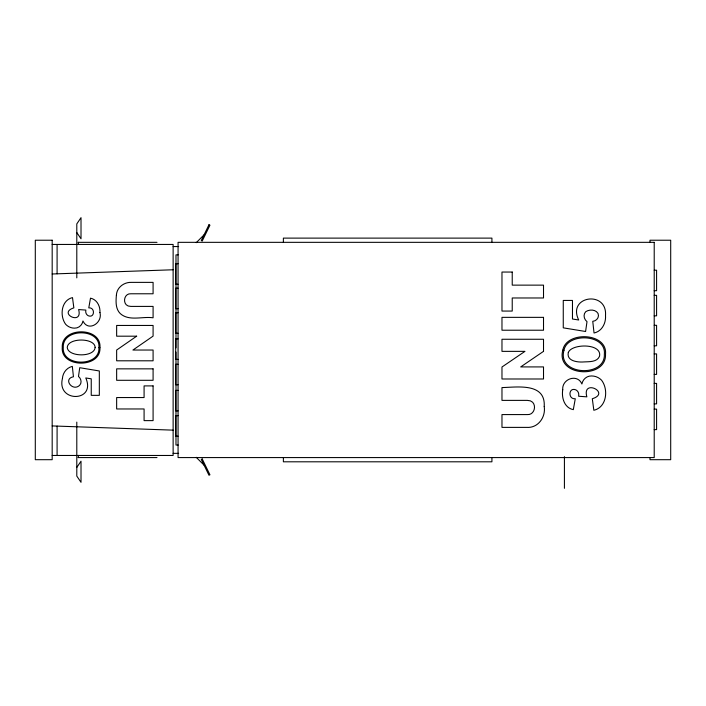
<?xml version="1.0" encoding="UTF-8"?>
<svg xmlns="http://www.w3.org/2000/svg" width="706" height="706" viewBox="0 0 706 706"><rect width="100%" height="100%" fill="white"/><g stroke="black" fill="none" stroke-linecap="round" stroke-linejoin="round"><path stroke-width="1.06" d="M76.795 467.425L81.013 461.203L81.013 482.304L76.795 476.073L76.795 422.109M196.25 242.661L204.493 234.418M52.182 273.99L173.129 269.771M78.101 242.335L157.006 242.335M52.182 244.444L173.129 244.444L173.129 455.467L52.182 455.467M173.129 246.553L178.636 246.553M178.177 254.866L175.979 254.866L175.979 347.846M178.071 263.744L175.697 263.744L175.697 284.236L178.071 284.236M654.215 270.195L656.589 270.195L656.589 290.687L654.215 290.687M178.071 288.198L175.697 288.198L175.697 308.69L178.071 308.69M654.215 295.337L656.589 295.337L656.589 315.829L654.215 315.829M178.071 312.758L175.697 312.758L175.697 333.25L178.071 333.25M654.215 325.307L656.589 325.307L656.589 345.799L654.215 345.799M178.071 338.88L175.697 338.88L175.697 359.372L178.071 359.372M654.215 353.909L656.589 353.909L656.589 374.401L654.215 374.401M178.071 364.27L175.697 364.27L175.697 384.761L178.071 384.761M654.215 383.393L656.589 383.393L656.589 403.885L654.215 403.885M178.071 390.392L175.697 390.392L175.697 410.883L178.071 410.883M654.215 409.127L656.589 409.127L656.589 429.619L654.215 429.619M178.071 415.684L175.697 415.684L175.697 436.176L178.071 436.176M178.177 445.045L175.979 445.045L175.979 352.065M173.129 453.358L178.636 453.358M78.101 457.576L157.006 457.576M52.182 425.93L173.129 430.148M196.25 457.32L204.493 465.563M76.795 232.556L81.013 238.778L81.013 217.677L76.795 223.908L76.795 277.873M649.997 242.432L649.997 240.225L670.7 240.225L670.7 459.694L649.997 459.694L649.997 457.488M564.421 456.641L564.421 488.323M491.923 242.335L491.923 238.116L283.38 238.116L283.38 242.335M491.923 457.576L491.923 461.803L283.38 461.803L283.38 457.576M78.375 242.335L78.375 244.523M78.375 455.396L78.375 457.576M57.089 244.444L57.089 273.813M57.089 426.097L57.089 455.467M99.943 312.555C102.873 322.871 88.268 332.27 82.964 320.983C82.284 325.095 78.666 328.343 74.439 328.149A12.311 12.134 90 0 1 65.755 324.398C59.525 316.217 61.016 300.306 72.497 297.605L73.848 307.869C57.124 313.164 83.229 326.04 78.613 309.555L85.85 310.084L85.726 311.425A4.677 4.607 -90 0 0 88.382 315.803C94.825 318.335 95.31 307.172 88.779 307.869L90.5 298.161C97.031 299.494 100.393 306.333 99.943 312.555M62.428 378.54C56.462 402.817 96.448 402.261 85.779 377.948L91.242 378.831L91.242 395.351L99.325 395.351L99.325 370.968L79.734 367.711L78.49 376.466C81.164 378.557 82.108 382.793 79.584 385.37C72.436 391.989 62.719 378.751 73.442 376.766L72.33 366.379C66.708 367.658 62.746 372.874 62.428 378.54M562.744 389.686C561.394 397.69 564.315 407.874 573.316 409.648L575.275 398.74C567.836 399.552 568.409 386.932 575.734 389.818A5.26 5.26 0 0 1 578.761 394.742L578.62 396.242L586.862 396.843C581.647 378.275 611.334 392.827 592.308 398.74L593.834 410.274C606.833 407.344 608.678 389.359 601.53 380.172A13.829 13.829 0 0 0 591.628 375.954C586.854 375.733 582.697 379.343 581.903 384.002C577.429 373.324 561.764 378.937 562.744 389.686M605.51 315.511C606.11 323.101 601.944 331.352 594.037 333.003L592.758 321.327C596.579 321.071 599.659 317.126 598.026 313.429C595.608 309.316 589.413 309.272 585.759 311.664C582.882 314.541 583.968 319.333 587.004 321.662L585.592 331.493L563.264 327.84L563.264 300.438L572.469 300.438L572.469 318.997L578.708 319.995C566.794 295.911 607.407 290.034 605.51 315.511M116.402 295.117C115.837 301.365 115.422 308.796 120.258 313.579C129.163 321.565 142.533 316.173 153.087 317.806L153.087 306.404L130.857 306.404L128.174 305.989L126.18 304.727C122.65 300.853 125.103 293.281 130.857 293.775L153.087 293.775L153.087 282.374L131.378 282.374C124.027 282.047 116.764 287.501 116.402 295.117M544.22 406.444C545.914 417.131 538.113 428.224 526.72 427.386L501.975 427.386L501.975 414.581L527.311 414.581C533.798 415.172 536.692 406.647 532.642 402.261L530.374 400.849L527.311 400.381L501.975 400.381L501.975 387.576C517.145 387.241 545.703 382.449 544.22 406.444M98.928 347.714C100.067 367.076 61.66 366.873 63.275 347.44C62.181 327.972 100.64 327.84 98.928 347.714M99.943 347.714C101.17 368.4 60.557 368.205 62.26 347.44C61.087 326.64 101.735 326.525 99.943 347.714M562.814 350.15C555.498 376.916 606.648 379.404 605.51 354.28C607.742 332.411 566.238 330.84 562.814 350.15M563.953 350.326C556.928 375.513 605.466 377.763 604.354 354.271C606.507 333.797 567.227 332.42 563.953 350.326M95.116 347.361C94.551 357.518 67.917 357.139 67.255 347.449C67.882 337.468 94.86 337.697 95.116 347.361M568.321 352.435C566.238 361.181 577.852 362.452 583.897 361.931C589.166 361.613 597.126 362.284 599.535 356.212C602.192 343.16 571.922 343.443 568.321 352.435M208.985 224.737L201.281 240.543L202.225 241.002L209.929 225.205L208.985 224.737M136.655 336.188L116.649 350.035L116.649 360.801L153.087 360.801L153.087 350.035L132.931 350.035L153.087 336.118L153.087 325.448L116.649 325.448L116.649 336.188L136.655 336.188M543.514 351.359L520.701 366.917L543.514 366.917L543.514 378.99L501.975 378.99L501.975 367.005L524.955 351.359L501.975 351.359L501.975 339.259L543.514 339.259L543.514 351.359M202.225 458.979L201.281 459.438L208.985 475.244L209.929 474.776L202.225 458.979M52.182 240.225L35.3 240.225L35.3 459.694L52.182 459.694L52.182 240.225M654.215 242.335L178.071 242.335L178.071 457.576L654.215 457.576L654.215 242.335M512.229 272.048L501.975 272.048L501.975 311.064L512.229 311.064L512.229 297.976L543.514 297.976L543.514 285.136L512.229 285.136L512.229 272.048M543.514 317.356L501.975 317.356L501.975 330.223L543.514 330.223L543.514 317.356M153.087 368.85L116.649 368.85L116.649 380.296L153.087 380.296L153.087 368.85M153.087 385.9L144.086 385.9L144.086 397.549L116.649 397.549L116.649 408.968L144.086 408.968L144.086 420.626L153.087 420.626L153.087 385.9"/></g></svg>
